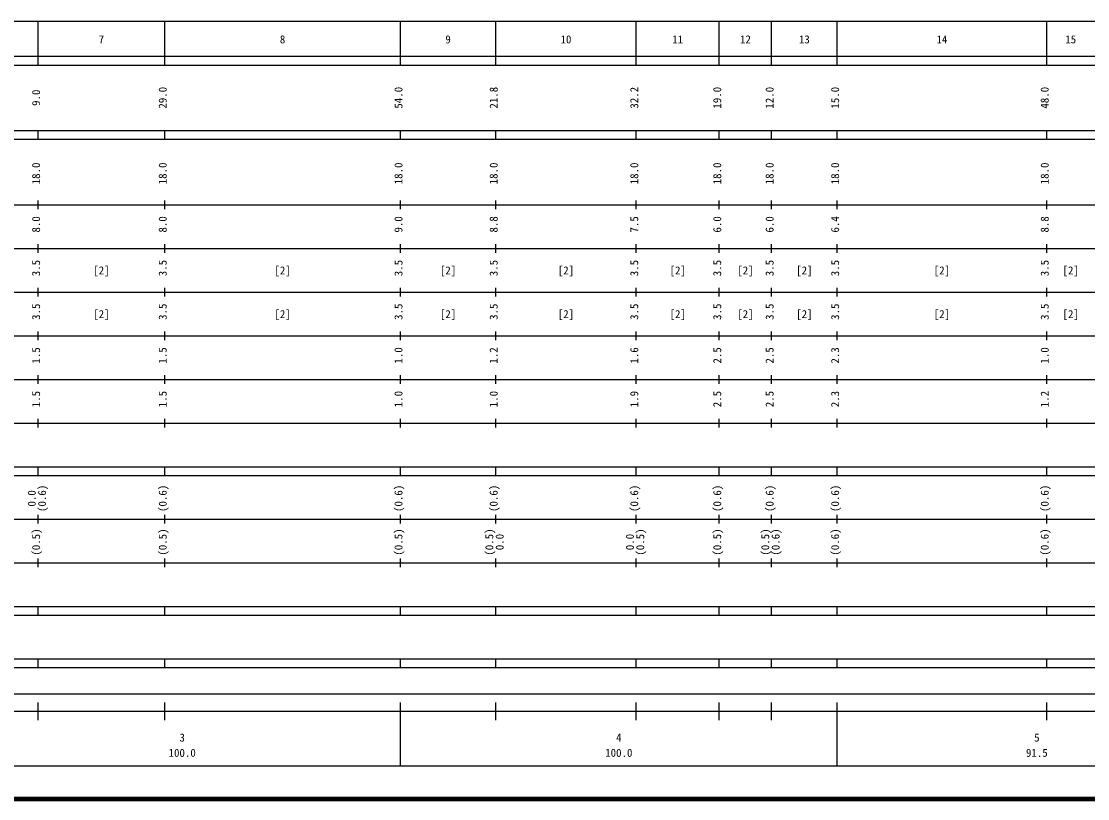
# Model space of a CAD drawing. Units: millimetres on the paper, enlarged 1000 times. Extents: x 40000 to 680000, y 20000 to 380000.
# Drawn here: x 281163 to 525384, y 20000 to 198000 of the extents above; entities that cross this region are included whole.
import ezdxf
from ezdxf.enums import TextEntityAlignment as Align

# ---------------------------------------------------------------- set-up
doc = ezdxf.new("R2010")
doc.units = ezdxf.units.MM
doc.header["$LTSCALE"] = 1000
doc.layers.add('M-TTL', color=2, linetype='Continuous', lineweight=140)
doc.layers.add('M-TTL-BAND', color=7, linetype='Continuous', lineweight=25)
doc.styles.add('ＭＳ ゴシック', font='')
doc.styles.get('ＭＳ ゴシック').set_extended_font_data('MS Gothic')

msp = doc.modelspace()

# ---------------------------------------------------------------- linework, layer by layer
at = {"layer": 'M-TTL'}
msp.add_line((40000, 20000), (680000, 20000), dxfattribs=at)
at = {"layer": 'M-TTL-BAND'}
for p, q in [((68000, 198000), (579000, 198000)), ((285000, 188000), (285000, 198000)), ((314000, 188000), (314000, 198000)), ((368000, 188000), (368000, 198000)), ((389800, 188000), (389800, 198000)), ((422000, 188000), (422000, 198000)), ((441000, 188000), (441000, 198000)), ((453000, 188000), (453000, 198000)), ((468000, 188000), (468000, 198000)), ((516000, 188000), (516000, 198000)), ((40000, 190000), (579000, 190000)), ((40000, 188000), (579000, 188000)), ((40000, 173000), (579000, 173000)), ((40000, 171000), (579000, 171000)), ((285000, 171000), (285000, 173000)), ((314000, 171000), (314000, 173000)), ((368000, 171000), (368000, 173000)), ((389800, 171000), (389800, 173000)), ((422000, 171000), (422000, 173000)), ((441000, 171000), (441000, 173000)), ((453000, 171000), (453000, 173000)), ((468000, 171000), (468000, 173000)), ((516000, 171000), (516000, 173000)), ((285000, 155000), (285000, 157000)), ((314000, 155000), (314000, 157000)), ((368000, 155000), (368000, 157000)), ((389800, 155000), (389800, 157000)), ((422000, 155000), (422000, 157000)), ((441000, 155000), (441000, 157000)), ((453000, 155000), (453000, 157000)), ((468000, 155000), (468000, 157000)), ((516000, 155000), (516000, 157000)), ((40000, 156000), (579000, 156000)), ((285000, 145000), (285000, 147000)), ((314000, 145000), (314000, 147000)), ((368000, 145000), (368000, 147000)), ((389800, 145000), (389800, 147000)), ((422000, 145000), (422000, 147000)), ((441000, 145000), (441000, 147000)), ((453000, 145000), (453000, 147000)), ((468000, 145000), (468000, 147000)), ((516000, 145000), (516000, 147000)), ((46000, 146000), (579000, 146000)), ((285000, 135000), (285000, 137000)), ((314000, 135000), (314000, 137000)), ((368000, 135000), (368000, 137000)), ((389800, 135000), (389800, 137000)), ((422000, 135000), (422000, 137000)), ((441000, 135000), (441000, 137000)), ((453000, 135000), (453000, 137000)), ((468000, 135000), (468000, 137000)), ((516000, 135000), (516000, 137000)), ((52000, 136000), (579000, 136000)), ((285000, 125000), (285000, 127000)), ((314000, 125000), (314000, 127000)), ((368000, 125000), (368000, 127000)), ((389800, 125000), (389800, 127000)), ((422000, 125000), (422000, 127000)), ((441000, 125000), (441000, 127000)), ((453000, 125000), (453000, 127000)), ((468000, 125000), (468000, 127000)), ((516000, 125000), (516000, 127000)), ((46000, 126000), (579000, 126000)), ((52000, 116000), (579000, 116000)), ((285000, 115000), (285000, 117000)), ((314000, 115000), (314000, 117000)), ((368000, 115000), (368000, 117000)), ((389800, 115000), (389800, 117000)), ((422000, 115000), (422000, 117000)), ((441000, 115000), (441000, 117000)), ((453000, 115000), (453000, 117000)), ((468000, 115000), (468000, 117000)), ((516000, 115000), (516000, 117000)), ((46000, 106000), (579000, 106000)), ((285000, 105000), (285000, 107000)), ((314000, 105000), (314000, 107000)), ((368000, 105000), (368000, 107000)), ((389800, 105000), (389800, 107000)), ((422000, 105000), (422000, 107000)), ((441000, 105000), (441000, 107000)), ((453000, 105000), (453000, 107000)), ((468000, 105000), (468000, 107000)), ((516000, 105000), (516000, 107000)), ((40000, 96000), (579000, 96000)), ((285000, 94000), (285000, 96000)), ((314000, 94000), (314000, 96000)), ((368000, 94000), (368000, 96000)), ((389800, 94000), (389800, 96000)), ((422000, 94000), (422000, 96000)), ((441000, 94000), (441000, 96000)), ((453000, 94000), (453000, 96000)), ((468000, 94000), (468000, 96000)), ((516000, 94000), (516000, 96000)), ((40000, 94000), (579000, 94000)), ((49000, 84000), (579000, 84000)), ((285000, 83000), (285000, 85000)), ((314000, 83000), (314000, 85000)), ((368000, 83000), (368000, 85000)), ((389800, 83000), (389800, 85000)), ((422000, 83000), (422000, 85000)), ((441000, 83000), (441000, 85000)), ((453000, 83000), (453000, 85000)), ((468000, 83000), (468000, 85000)), ((516000, 83000), (516000, 85000)), ((40000, 74000), (579000, 74000)), ((285000, 73000), (285000, 75000)), ((314000, 73000), (314000, 75000)), ((368000, 73000), (368000, 75000)), ((389800, 73000), (389800, 75000)), ((422000, 73000), (422000, 75000)), ((441000, 73000), (441000, 75000)), ((453000, 73000), (453000, 75000)), ((468000, 73000), (468000, 75000)), ((516000, 73000), (516000, 75000)), ((40000, 64000), (579000, 64000)), ((285000, 62000), (285000, 64000)), ((314000, 62000), (314000, 64000)), ((368000, 62000), (368000, 64000)), ((389800, 62000), (389800, 64000)), ((422000, 62000), (422000, 64000)), ((441000, 62000), (441000, 64000)), ((453000, 62000), (453000, 64000)), ((468000, 62000), (468000, 64000)), ((516000, 62000), (516000, 64000)), ((40000, 62000), (579000, 62000)), ((40000, 52000), (579000, 52000)), ((285000, 50000), (285000, 52000)), ((314000, 50000), (314000, 52000)), ((368000, 50000), (368000, 52000)), ((389800, 50000), (389800, 52000)), ((422000, 50000), (422000, 52000)), ((441000, 50000), (441000, 52000)), ((453000, 50000), (453000, 52000)), ((468000, 50000), (468000, 52000)), ((516000, 50000), (516000, 52000)), ((40000, 50000), (579000, 50000)), ((71000, 44000), (556500, 44000)), ((285000, 38000), (285000, 42000)), ((314000, 38000), (314000, 42000)), ((368000, 27500), (368000, 42000)), ((389800, 38000), (389800, 42000)), ((422000, 38000), (422000, 42000)), ((441000, 38000), (441000, 42000)), ((453000, 38000), (453000, 42000)), ((468000, 27500), (468000, 42000)), ((516000, 38000), (516000, 42000)), ((40000, 40000), (579000, 40000)), ((68000, 27500), (579000, 27500))]:
    msp.add_line(p, q, dxfattribs=at)

# ---------------------------------------------------------------- texts
at = {"layer": 'M-TTL-BAND', "style": 'ＭＳ ゴシック'}
for s, p in [('7', (299500, 192405)), ('8', (341000, 192405)), ('9', (378900, 192405)), ('10', (405900, 192405)), ('11', (431500, 192405)), ('12', (447000, 192405)), ('13', (460500, 192405)), ('14', (492000, 192405)), ('15', (521500, 192405)), ('[2]', (299500, 139500)), ('[2]', (341000, 139500)), ('[2]', (378900, 139500)), ('[2]', (405900, 139500)), ('[2]', (431500, 139500)), ('[2]', (447000, 139500)), ('[2]', (460500, 139500)), ('[2]', (492000, 139500)), ('[2]', (521500, 139500)), ('[2]', (299500, 129500)), ('[2]', (341000, 129500)), ('[2]', (378900, 129500)), ('[2]', (405900, 129500)), ('[2]', (431500, 129500)), ('[2]', (447000, 129500)), ('[2]', (460500, 129500)), ('[2]', (492000, 129500)), ('[2]', (521500, 129500)), ('3', (318000, 32523)), ('4', (418000, 32523)), ('5', (513750, 32523)), ('100.0', (318000, 29033)), ('100.0', (418000, 29033)), ('91.5', (513750, 29033))]:
    msp.add_text(s, height=1833, dxfattribs=at).set_placement(p, align=Align.BOTTOM_CENTER)
for s, p in [('9.0', (286000, 180500)), ('29.0', (315000, 180500)), ('54.0', (369000, 180500)), ('21.8', (390800, 180500)), ('32.2', (423000, 180500)), ('19.0', (442000, 180500)), ('12.0', (454000, 180500)), ('15.0', (469000, 180500)), ('48.0', (517000, 180500)), ('18.0', (286000, 163174)), ('18.0', (315000, 163174)), ('18.0', (369000, 163174)), ('18.0', (390800, 163174)), ('18.0', (423000, 163174)), ('18.0', (442000, 163174)), ('18.0', (454000, 163174)), ('18.0', (469000, 163174)), ('18.0', (517000, 163174)), ('8.0', (286000, 151500)), ('8.0', (315000, 151500)), ('9.0', (369000, 151500)), ('8.8', (390800, 151500)), ('7.5', (423000, 151500)), ('6.0', (442000, 151500)), ('6.0', (454000, 151500)), ('6.4', (469000, 151500)), ('8.8', (517000, 151500)), ('3.5', (286000, 141500)), ('3.5', (315000, 141500)), ('3.5', (369000, 141500)), ('3.5', (390800, 141500)), ('3.5', (423000, 141500)), ('3.5', (442000, 141500)), ('3.5', (454000, 141500)), ('3.5', (469000, 141500)), ('3.5', (517000, 141500)), ('3.5', (286000, 131500)), ('3.5', (315000, 131500)), ('3.5', (369000, 131500)), ('3.5', (390800, 131500)), ('3.5', (423000, 131500)), ('3.5', (442000, 131500)), ('3.5', (454000, 131500)), ('3.5', (469000, 131500)), ('3.5', (517000, 131500)), ('1.5', (286000, 121500)), ('1.5', (315000, 121500)), ('1.0', (369000, 121500)), ('1.2', (390800, 121500)), ('1.6', (423000, 121500)), ('2.5', (442000, 121500)), ('2.5', (454000, 121500)), ('2.3', (469000, 121500)), ('1.0', (517000, 121500)), ('1.5', (286000, 111500)), ('1.5', (315000, 111500)), ('1.0', (369000, 111500)), ('1.0', (390800, 111500)), ('1.9', (423000, 111500)), ('2.5', (442000, 111500)), ('2.5', (454000, 111500)), ('2.3', (469000, 111500)), ('1.2', (517000, 111500)), ('0.0', (285000, 88764)), ('(0.6)', (287370, 88764)), ('(0.6)', (315000, 88764)), ('(0.6)', (369000, 88764)), ('(0.6)', (390800, 88764)), ('(0.6)', (423000, 88764)), ('(0.6)', (442000, 88764)), ('(0.6)', (454000, 88764)), ('(0.6)', (469000, 88764)), ('(0.6)', (517000, 88764)), ('(0.5)', (286000, 78764)), ('(0.5)', (315000, 78764)), ('(0.5)', (369000, 78764)), ('(0.5)', (389800, 78764)), ('(0.5)', (424370, 78764)), ('(0.5)', (442000, 78764)), ('(0.5)', (453000, 78764)), ('(0.6)', (455370, 78764)), ('(0.6)', (469000, 78764)), ('(0.6)', (517000, 78764)), ('0.0', (392170, 78764)), ('0.0', (422000, 78764))]:
    msp.add_text(s, height=1833, rotation=90, dxfattribs=at).set_placement(p, align=Align.BOTTOM_CENTER)

doc.saveas('drawing.dxf')
